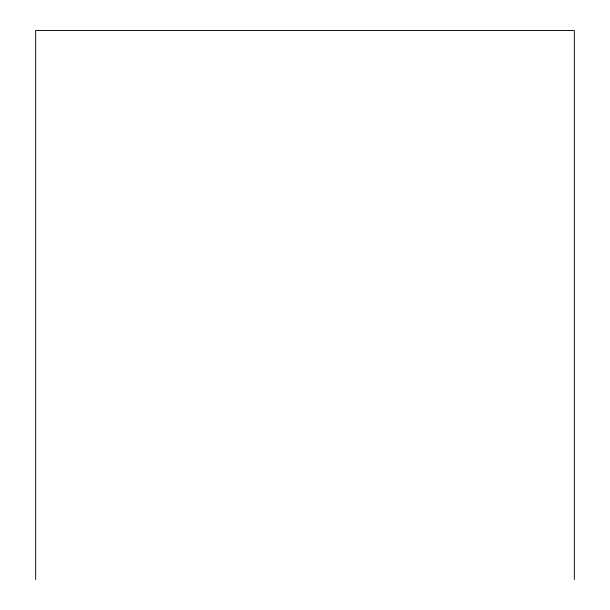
<?xml version="1.0" encoding="UTF-8"?>
<svg xmlns="http://www.w3.org/2000/svg" width="610" height="610" viewBox="0 0 610 610"><rect width="100%" height="100%" fill="white"/><g stroke="black" fill="none" stroke-linecap="round" stroke-linejoin="round"><path stroke-width="0.91" d="M574.338 579.5L574.338 30.5L35.662 30.5L35.662 579.5"/></g></svg>
